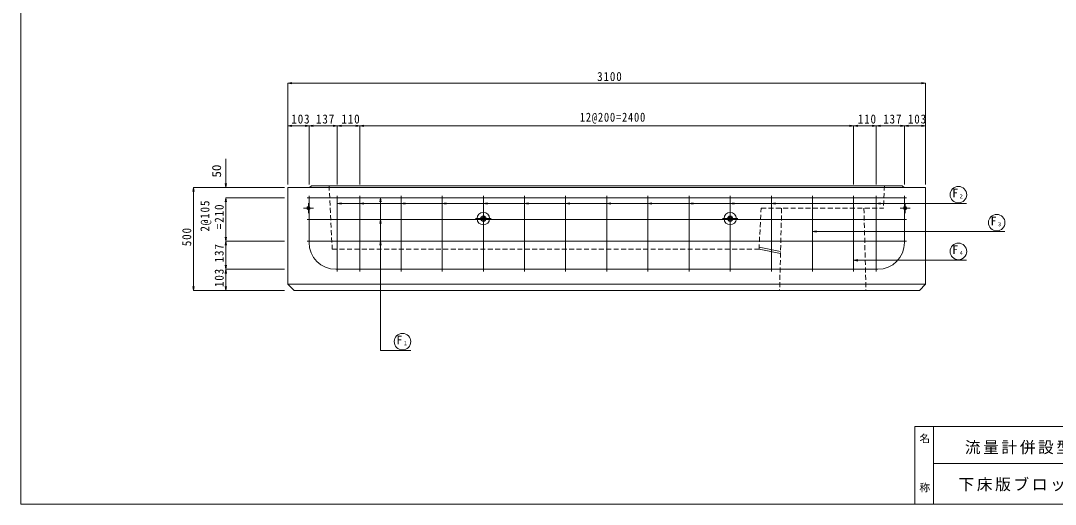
# Model space of a CAD drawing. Units: millimetres, scale not verified. Extents: x -3978 to 3978, y -2819 to 2819.
# Drawn here: x -3978 to 1051, y -2819 to -470 of the extents above; entities that cross this region are included whole.
import ezdxf
from ezdxf.enums import TextEntityAlignment as Align

# ---------------------------------------------------------------- set-up
doc = ezdxf.new("R2010")
doc.units = ezdxf.units.MM
doc.header["$LTSCALE"] = 20
doc.linetypes.add('DASHED1', pattern=[1.8, 1.2, -0.6])
for name, color, linetype, lineweight in [('0-0_図面枠', 4, 'Continuous', 9), ('0-3_鉄筋', 2, 'Continuous', 9), ('0-6_寸法', 4, 'Continuous', 9), ('0-F', 7, 'Continuous', 9), ('1-0', 7, 'Continuous', 9)]:
    doc.layers.add(name, color=color, linetype=linetype, lineweight=lineweight)
doc.styles.add('@ＭＳ ゴシック', font='')
doc.styles.add('ＭＳ ゴシック', font='')
doc.styles.get('@ＭＳ ゴシック').set_extended_font_data('@MS Gothic')
doc.styles.get('ＭＳ ゴシック').set_extended_font_data('MS Gothic')

msp = doc.modelspace()

# ---------------------------------------------------------------- linework, layer by layer
at = {"layer": '0-0_図面枠', "color": 3}
for p, q in [((-2679.56, -1280.08), (315.44, -1280.08)), ((-2574.56, -1280.08), (-2564.56, -1271.08)), ((-2564.56, -1271.08), (-1129.56, -1271.08)), ((420.44, -1280.08), (420.44, -1750.08)), ((-2679.56, -1750.08), (420.44, -1750.08)), ((420.44, -1750.08), (390.44, -1780.08)), ((390.44, -1780.08), (-1129.56, -1780.08))]:
    msp.add_line(p, q, dxfattribs=at)
at = {"layer": '0-0_図面枠', "color": 7, "linetype": 'DASHED1'}
for p, q in [((-2479.56, -1271.08), (-2464.11, -1580.08)), ((220.44, -1271.08), (214.99, -1380.08)), ((-2464.11, -1580.08), (-389.56, -1580.08))]:
    msp.add_line(p, q, dxfattribs=at)
at = {"layer": '0-0_図面枠'}
for p, q in [((-2579.56, -1355.77), (-2579.56, -1404.4)), ((320.44, -1355.77), (320.44, -1404.4)), ((-2555.66, -1380.08), (-2603.46, -1380.08)), ((296.54, -1380.08), (344.34, -1380.08))]:
    msp.add_line(p, q, dxfattribs=at)
at = {"layer": '0-0_図面枠', "linetype": 'DASHED1'}
for p, q in [((-279.56, -1380.08), (-289.56, -1780.08)), ((120.44, -1380.08), (130.44, -1780.08))]:
    msp.add_line(p, q, dxfattribs=at)
at = {"layer": '0-0_図面枠', "color": 7}
for p, q in [((-389.56, -1569.9), (-284.82, -1590.32)), ((-389.56, -1580.08), (-285.07, -1600.46))]:
    msp.add_line(p, q, dxfattribs=at)
at = {"layer": '0-0_図面枠', "color": 3}
for points in [[(-2679.56, -1280.08), (-2679.56, -1750.08), (-2649.56, -1780.08), (-1129.56, -1780.08)], [(305.44, -1271.08), (220.44, -1271.08), (-1129.56, -1271.08)], [(420.44, -1280.08), (315.44, -1280.08), (305.44, -1271.08)]]:
    msp.add_lwpolyline(points, dxfattribs=at)
at = {"layer": '0-0_図面枠', "color": 7, "linetype": 'DASHED1'}
msp.add_lwpolyline([(-389.56, -1580.08), (-379.56, -1380.08), (214.99, -1380.08)], dxfattribs=at)
at = {"layer": '0-0_図面枠'}
for centre, radius in [((-2579.56, -1380.08), 8), ((-2579.56, -1380.08), 7), ((-1729.56, -1431.08), 30), ((-529.56, -1431.08), 30), ((320.44, -1380.08), 8), ((320.44, -1380.08), 7), ((-1729.56, -1431.08), 12.5), ((-1729.56, -1431.08), 8), ((-529.56, -1431.08), 12.5), ((-529.56, -1431.08), 8)]:
    msp.add_circle(centre, radius, dxfattribs=at)
at = {"layer": '0-3_鉄筋'}
for p, q in [((327.44, -1330.08), (-2586.56, -1330.08)), ((-2576.56, -1547.08), (-2576.56, -1320.08)), ((-2439.56, -1687.08), (-2439.56, -1320.08)), ((-2329.56, -1687.08), (-2329.56, -1320.08)), ((-2129.56, -1687.08), (-2129.56, -1320.08)), ((-1929.56, -1687.08), (-1929.56, -1320.08)), ((-1729.56, -1687.08), (-1729.56, -1320.08)), ((-1529.56, -1687.08), (-1529.56, -1320.08)), ((-1329.56, -1687.08), (-1329.56, -1320.08)), ((-1129.56, -1687.08), (-1129.56, -1320.08)), ((-929.56, -1687.08), (-929.56, -1320.08)), ((-729.56, -1687.08), (-729.56, -1320.08)), ((-529.56, -1687.08), (-529.56, -1320.08)), ((-329.56, -1687.08), (-329.56, -1320.08)), ((-129.56, -1687.08), (-129.56, -1320.08)), ((70.44, -1687.08), (70.44, -1320.08)), ((180.44, -1687.08), (180.44, -1320.08)), ((317.44, -1547.08), (317.44, -1320.08)), ((327.44, -1435.08), (-2586.56, -1435.08)), ((327.44, -1540.08), (-2586.56, -1540.08)), ((-2446.56, -1677.08), (187.44, -1677.08))]:
    msp.add_line(p, q, dxfattribs=at)
for centre, start, end in [((-2446.56, -1547.08), 180, 270), ((187.44, -1547.08), 270, 0)]:
    msp.add_arc(centre, 130, start, end, dxfattribs=at)
at = {"layer": '0-6_寸法'}
for p, q in [((-2679.56, -773.37), (-2659.87, -769.9)), ((-2679.56, -773.37), (420.44, -773.37)), ((-2679.56, -773.37), (-2659.87, -776.84)), ((-2679.56, -773.37), (-2679.56, -979.82)), ((420.44, -773.37), (400.74, -769.9)), ((420.44, -773.37), (400.74, -776.84)), ((420.44, -773.37), (420.44, -979.82)), ((-2679.56, -979.82), (-2659.87, -976.35)), ((-2679.56, -979.82), (-2679.56, -1264.46)), ((-2679.56, -979.82), (-2576.56, -979.82)), ((-2679.56, -979.82), (-2659.87, -983.3)), ((-2576.56, -979.82), (-2596.26, -976.35)), ((-2576.56, -979.82), (-2596.26, -983.3)), ((-2576.56, -979.82), (-2556.87, -976.35)), ((-2576.56, -979.82), (-2576.56, -1264.46)), ((-2576.56, -979.82), (-2439.56, -979.82)), ((-2576.56, -979.82), (-2556.87, -983.3)), ((-2439.56, -979.82), (-2459.26, -976.35)), ((-2439.56, -979.82), (-2459.26, -983.3)), ((-2439.56, -979.82), (-2419.87, -976.35)), ((-2439.56, -979.82), (-2439.56, -1264.46)), ((-2439.56, -979.82), (-2329.56, -979.82)), ((-2439.56, -979.82), (-2419.87, -983.3)), ((-2329.56, -979.82), (-2349.26, -976.35)), ((-2329.56, -979.82), (-2349.26, -983.3)), ((-2329.56, -979.82), (-2309.87, -976.35)), ((-2329.56, -979.82), (-2329.56, -1264.46)), ((-2329.56, -979.82), (70.44, -979.82)), ((-2329.56, -979.82), (-2309.87, -983.3)), ((70.44, -979.82), (50.74, -976.35)), ((70.44, -979.82), (50.74, -983.3)), ((70.44, -979.82), (90.13, -976.35)), ((70.44, -979.82), (70.44, -1264.46)), ((70.44, -979.82), (180.44, -979.82)), ((70.44, -979.82), (90.13, -983.3)), ((180.44, -979.82), (160.74, -976.35)), ((180.44, -979.82), (160.74, -983.3)), ((180.44, -979.82), (200.13, -976.35)), ((180.44, -979.82), (180.44, -1264.46)), ((180.44, -979.82), (317.44, -979.82)), ((180.44, -979.82), (200.13, -983.3)), ((317.44, -979.82), (297.74, -976.35)), ((317.44, -979.82), (297.74, -983.3)), ((317.44, -979.82), (337.13, -976.35)), ((317.44, -979.82), (317.44, -1264.46)), ((317.44, -979.82), (420.44, -979.82)), ((317.44, -979.82), (337.13, -983.3)), ((420.44, -979.82), (400.74, -976.35)), ((420.44, -979.82), (400.74, -983.3)), ((420.44, -979.82), (420.44, -1264.46)), ((-2981.17, -1280.08), (-2981.17, -1140.08)), ((-3138.77, -1280.08), (-3142.24, -1299.78)), ((-3138.77, -1280.08), (-3138.77, -1780.08)), ((-3138.77, -1280.08), (-3135.3, -1299.78)), ((-3138.77, -1280.08), (-2981.17, -1280.08)), ((-3138.77, -1280.08), (-2696.18, -1280.08)), ((-2981.17, -1280.08), (-2984.65, -1260.39)), ((-2981.17, -1280.08), (-2977.7, -1260.39)), ((-2981.17, -1330.08), (-2984.65, -1349.78)), ((-2981.17, -1330.08), (-2984.65, -1349.78)), ((-2981.17, -1540.08), (-2981.17, -1330.08)), ((-2981.17, -1330.08), (-2977.7, -1349.78)), ((-2981.17, -1330.08), (-2981.17, -1470.08)), ((-2981.17, -1330.08), (-2977.7, -1349.78)), ((-2981.17, -1330.08), (-2696.18, -1330.08)), ((-1729.56, -1470.15), (-1729.56, -1392.02)), ((-529.56, -1470.15), (-529.56, -1392.02)), ((-1767.14, -1431.08), (-1691.98, -1431.08)), ((-491.98, -1431.08), (-567.14, -1431.08)), ((-2981.17, -1540.08), (-2984.65, -1520.39)), ((-2981.17, -1540.08), (-2984.65, -1559.78)), ((-2981.17, -1540.08), (-2977.7, -1520.39)), ((-2981.17, -1540.08), (-2696.18, -1540.08)), ((-2981.17, -1677.08), (-2981.17, -1540.08)), ((-2981.17, -1540.08), (-2977.7, -1559.78)), ((-2981.17, -1540.08), (-2696.18, -1540.08)), ((-2981.17, -1677.08), (-2984.65, -1657.39)), ((-2981.17, -1677.08), (-2977.7, -1657.39)), ((-2981.17, -1677.08), (-2984.65, -1696.78)), ((-2981.17, -1780.08), (-2981.17, -1677.08)), ((-2981.17, -1677.08), (-2977.7, -1696.78)), ((-2981.17, -1677.08), (-2696.18, -1677.08)), ((-3138.77, -1780.08), (-3142.24, -1760.39)), ((-3138.77, -1780.08), (-3135.3, -1760.39)), ((-3138.77, -1780.08), (-2981.17, -1780.08)), ((-3138.77, -1780.08), (-2696.18, -1780.08)), ((-2981.17, -1780.08), (-2984.65, -1760.39)), ((-2981.17, -1780.08), (-2977.7, -1760.39)), ((-2981.17, -1780.08), (-2696.18, -1780.08))]:
    msp.add_line(p, q, dxfattribs=at)
at = {"layer": '0-F'}
for p, q in [((-2439.56, -1357.8), (-2419.87, -1354.33)), ((-2439.56, -1357.8), (-2419.87, -1361.28)), ((-2439.56, -1357.8), (619.69, -1357.8)), ((-2329.56, -1357.8), (-2309.87, -1354.33)), ((-2329.56, -1357.8), (-2309.87, -1361.28)), ((-2229.56, -1330.08), (-2233.04, -1349.78)), ((-2229.56, -1330.08), (-2229.56, -2071.78)), ((-2229.56, -1330.08), (-2226.09, -1349.78)), ((-2129.56, -1357.8), (-2109.87, -1354.33)), ((-2129.56, -1357.8), (-2109.87, -1361.28)), ((-1929.56, -1357.8), (-1909.87, -1354.33)), ((-1929.56, -1357.8), (-1909.87, -1361.28)), ((-1729.56, -1357.8), (-1709.87, -1354.33)), ((-1729.56, -1357.8), (-1709.87, -1361.28)), ((-1529.56, -1357.8), (-1509.87, -1354.33)), ((-1529.56, -1357.8), (-1509.87, -1361.28)), ((-1329.56, -1357.8), (-1309.87, -1354.33)), ((-1329.56, -1357.8), (-1309.87, -1361.28)), ((-1129.56, -1357.8), (-1109.87, -1354.33)), ((-1129.56, -1357.8), (-1109.87, -1361.28)), ((-929.56, -1357.8), (-909.87, -1354.33)), ((-929.56, -1357.8), (-909.87, -1361.28)), ((-729.56, -1357.8), (-709.87, -1354.33)), ((-729.56, -1357.8), (-709.87, -1361.28)), ((-529.56, -1357.8), (-509.87, -1354.33)), ((-529.56, -1357.8), (-509.87, -1361.28)), ((-329.56, -1357.8), (-309.87, -1354.33)), ((-329.56, -1357.8), (-309.87, -1361.28)), ((180.44, -1357.8), (200.13, -1354.33)), ((180.44, -1357.8), (200.13, -1361.28)), ((-2229.56, -1435.08), (-2233.04, -1454.78)), ((-2229.56, -1435.08), (-2226.09, -1454.78)), ((-129.56, -1493.74), (-109.87, -1490.27)), ((-129.56, -1493.74), (805.93, -1493.74)), ((-129.56, -1493.74), (-109.87, -1497.22)), ((-2229.56, -1540.08), (-2233.04, -1559.78)), ((-2229.56, -1540.08), (-2226.09, -1559.78)), ((70.44, -1633.41), (90.13, -1629.93)), ((70.44, -1633.41), (619.69, -1633.41)), ((70.44, -1633.41), (90.13, -1636.88)), ((-2229.56, -2071.78), (-2082.51, -2071.78))]:
    msp.add_line(p, q, dxfattribs=at)
at = {"layer": '0-F', "color": 4}
for centre in [(579.59, -1314.67), (765.83, -1450.61), (579.59, -1590.27), (-2122.61, -2028.65)]:
    msp.add_circle(centre, 40.21, dxfattribs=at)
at = {"layer": '1-0', "color": 5}
for p, q in [((-3978.45, 2818.65), (-3978.45, -2818.65)), ((-3978.45, -2818.65), (3978.45, -2818.65))]:
    msp.add_line(p, q, dxfattribs=at)
at = {"layer": '1-0', "color": 2}
for p, q in [((368.45, -2440.65), (368.45, -2818.65)), ((368.45, -2440.65), (3978.45, -2440.65)), ((458.45, -2440.65), (458.45, -2818.65)), ((458.45, -2620.65), (1548.45, -2620.65)), ((468.45, -2818.65), (3978.45, -2818.65))]:
    msp.add_line(p, q, dxfattribs=at)

# ---------------------------------------------------------------- texts
at = {"layer": '0-6_寸法', "color": 7, "style": 'ＭＳ ゴシック', "width": 1.05}
msp.add_text('50', height=43.99, rotation=90, dxfattribs=at).set_placement((-2991.17, -1231.39), align=Align.BOTTOM_LEFT)
at = {"layer": '0-6_寸法', "color": 7, "char_height": 43.99, "attachment_point": 7, "style": 'ＭＳ ゴシック'}
for s, insert in [('\\T1.15;\\W0.9;3100', (-1176.56, -763.37)), ('\\T1.15;\\W0.9;103', (-2663.06, -969.82)), ('\\T1.15;\\W0.9;137', (-2543.06, -969.82)), ('\\T1.15;\\W0.9;110', (-2419.56, -969.82)), ('\\T1.15;\\W0.85;12@200=2400', (-1260.56, -969.82)), ('\\T1.15;\\W0.9;110', (90.44, -969.82)), ('\\T1.15;\\W0.9;137', (213.94, -969.82)), ('\\T1.15;\\W0.9;103', (333.94, -969.82))]:
    msp.add_mtext(s, dxfattribs=dict(at, insert=insert))
at = {"layer": '0-6_寸法', "color": 7, "char_height": 43.99, "attachment_point": 7, "rotation": 90, "style": 'ＭＳ ゴシック'}
for s, insert in [('\\T1.15;\\W0.9;2@105', (-3051.51, -1494.08)), ('\\T1.15;\\W0.9;=210', (-2991.17, -1482.08)), ('\\T1.15;\\W0.9;500', (-3148.77, -1565.08)), ('\\T1.15;\\W0.9;137', (-2991.17, -1643.58)), ('\\T1.15;\\W0.9;103', (-2991.17, -1763.58))]:
    msp.add_mtext(s, dxfattribs=dict(at, insert=insert))
at = {"layer": '0-F', "style": 'ＭＳ ゴシック'}
for s, height, p in [('F', 42.77, (549.47, -1340.59)), ('2', 19.55, (586.04, -1337.95)), ('F', 42.77, (735.7, -1476.53)), ('3', 19.55, (772.28, -1473.89)), ('F', 42.77, (549.47, -1616.19)), ('4', 19.55, (586.04, -1613.55)), ('F', 42.77, (-2152.73, -2054.56)), ('1', 19.55, (-2116.16, -2051.93))]:
    msp.add_text(s, height=height, dxfattribs=at).set_placement(p, align=Align.BOTTOM_LEFT)
at = {"layer": '1-0', "insert": (391.39, -2472.65), "char_height": 37.39, "attachment_point": 7, "rotation": 270, "style": '@ＭＳ ゴシック'}
msp.add_mtext('\\T1.17;名\u3000\u3000\u3000称', dxfattribs=at)
at = {"layer": '1-0', "char_height": 55.76, "attachment_point": 7, "style": 'ＭＳ ゴシック'}
for s, insert in [('\\T1.17;流量計併設型\u3000Ⅰ型', (610.89, -2576.27)), ('\\T1.17;下床版ブロック配筋図', (580.24, -2756.2))]:
    msp.add_mtext(s, dxfattribs=dict(at, insert=insert))

doc.saveas('drawing.dxf')
